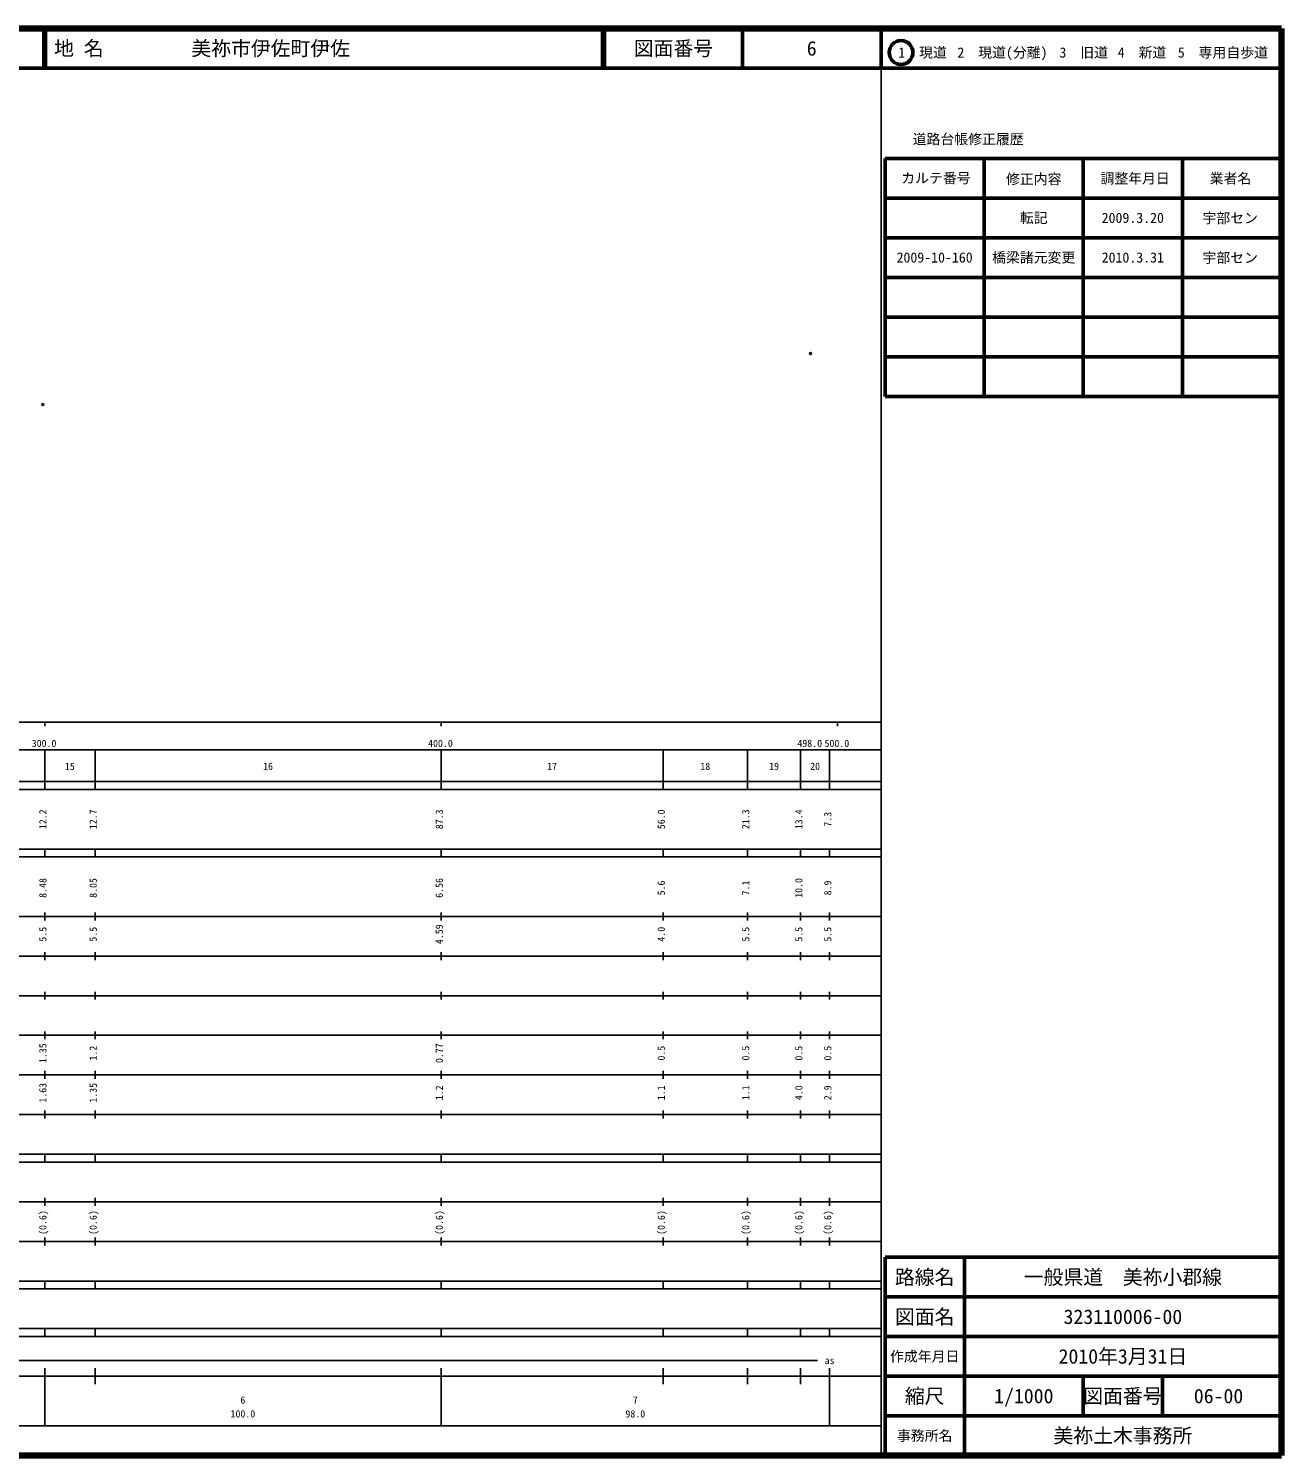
# Model space of a CAD drawing. Units: millimetres on the paper. Extents: x 40 to 680, y 20 to 380.
# Drawn here: x 363.9 to 680, y 20 to 380 of the extents above; entities that cross this region are included whole.
import ezdxf
from ezdxf.enums import TextEntityAlignment as Align

# ---------------------------------------------------------------- set-up
doc = ezdxf.new("R2010")
doc.units = ezdxf.units.MM
doc.header["$PDMODE"] = 32
doc.header["$PDSIZE"] = 0.5
doc.layers.add('S-OTRS', color=6, linetype='Continuous')
doc.layers.add('S-TTL-TXT', color=7, linetype='Continuous')
for name, color, linetype, lineweight in [('S-TTL', 2, 'Continuous', 140), ('S-TTL-BAND', 7, 'Continuous', 25), ('S-TTL-FRAM', 2, 'Continuous', 50), ('S-TTL-LINE', 7, 'Continuous', 50)]:
    doc.layers.add(name, color=color, linetype=linetype, lineweight=lineweight)
doc.styles.add('ＭＳ ゴシック', font='')
doc.styles.get('ＭＳ ゴシック').set_extended_font_data('MS Gothic')

msp = doc.modelspace()

# ---------------------------------------------------------------- linework, layer by layer
at = {"layer": 'S-OTRS'}
for p in [(561.185, 298.002), (367.515, 285.157)]:
    msp.add_point(p, dxfattribs=at)
at = {"layer": 'S-TTL'}
for p, q in [((680, 380), (40, 380)), ((680, 20), (680, 380)), ((40, 20), (680, 20))]:
    msp.add_line(p, q, dxfattribs=at)
at = {"layer": 'S-TTL-BAND'}
for p, q in [((579, 20), (579, 370)), ((40, 205), (579, 205)), ((368, 205), (368, 204)), ((468, 205), (468, 204)), ((568, 205), (568, 204)), ((68, 198), (579, 198)), ((368, 188), (368, 198)), ((380.7, 188), (380.7, 198)), ((468, 188), (468, 198)), ((524, 188), (524, 198)), ((545.3, 188), (545.3, 198)), ((558.7, 188), (558.7, 198)), ((566, 188), (566, 198)), ((40, 190), (579, 190)), ((40, 188), (579, 188)), ((40, 173), (579, 173)), ((368, 171), (368, 173)), ((380.7, 171), (380.7, 173)), ((468, 171), (468, 173)), ((524, 171), (524, 173)), ((545.3, 171), (545.3, 173)), ((558.7, 171), (558.7, 173)), ((566, 171), (566, 173)), ((40, 171), (579, 171)), ((40, 156), (579, 156)), ((368, 155), (368, 157)), ((380.7, 155), (380.7, 157)), ((468, 155), (468, 157)), ((524, 155), (524, 157)), ((545.3, 155), (545.3, 157)), ((558.7, 155), (558.7, 157)), ((566, 155), (566, 157)), ((46, 146), (579, 146)), ((368, 145), (368, 147)), ((380.7, 145), (380.7, 147)), ((468, 145), (468, 147)), ((524, 145), (524, 147)), ((545.3, 145), (545.3, 147)), ((558.7, 145), (558.7, 147)), ((566, 145), (566, 147)), ((368, 135), (368, 137)), ((380.7, 135), (380.7, 137)), ((468, 135), (468, 137)), ((524, 135), (524, 137)), ((545.3, 135), (545.3, 137)), ((558.7, 135), (558.7, 137)), ((566, 135), (566, 137)), ((52, 136), (579, 136)), ((46, 126), (579, 126)), ((368, 125), (368, 127)), ((380.7, 125), (380.7, 127)), ((468, 125), (468, 127)), ((524, 125), (524, 127)), ((545.3, 125), (545.3, 127)), ((558.7, 125), (558.7, 127)), ((566, 125), (566, 127)), ((52, 116), (579, 116)), ((368, 115), (368, 117)), ((380.7, 115), (380.7, 117)), ((468, 115), (468, 117)), ((524, 115), (524, 117)), ((545.3, 115), (545.3, 117)), ((558.7, 115), (558.7, 117)), ((566, 115), (566, 117)), ((46, 106), (579, 106)), ((368, 105), (368, 107)), ((380.7, 105), (380.7, 107)), ((468, 105), (468, 107)), ((524, 105), (524, 107)), ((545.3, 105), (545.3, 107)), ((558.7, 105), (558.7, 107)), ((566, 105), (566, 107)), ((40, 96), (579, 96)), ((40, 94), (579, 94)), ((368, 94), (368, 96)), ((380.7, 94), (380.7, 96)), ((468, 94), (468, 96)), ((524, 94), (524, 96)), ((545.3, 94), (545.3, 96)), ((558.7, 94), (558.7, 96)), ((566, 94), (566, 96)), ((49, 84), (579, 84)), ((368, 83), (368, 85)), ((380.7, 83), (380.7, 85)), ((468, 83), (468, 85)), ((524, 83), (524, 85)), ((545.3, 83), (545.3, 85)), ((558.7, 83), (558.7, 85)), ((566, 83), (566, 85)), ((40, 74), (579, 74)), ((368, 73), (368, 75)), ((380.7, 73), (380.7, 75)), ((468, 73), (468, 75)), ((524, 73), (524, 75)), ((545.3, 73), (545.3, 75)), ((558.7, 73), (558.7, 75)), ((566, 73), (566, 75)), ((40, 64), (579, 64)), ((40, 62), (579, 62)), ((368, 62), (368, 64)), ((380.7, 62), (380.7, 64)), ((468, 62), (468, 64)), ((524, 62), (524, 64)), ((545.3, 62), (545.3, 64)), ((558.7, 62), (558.7, 64)), ((566, 62), (566, 64)), ((40, 52), (579, 52)), ((368, 50), (368, 52)), ((380.7, 50), (380.7, 52)), ((468, 50), (468, 52)), ((524, 50), (524, 52)), ((545.3, 50), (545.3, 52)), ((558.7, 50), (558.7, 52)), ((566, 50), (566, 52)), ((40, 50), (579, 50)), ((71, 44), (563, 44)), ((40, 40), (579, 40)), ((368, 27.5), (368, 42)), ((380.7, 38), (380.7, 42)), ((468, 27.5), (468, 42)), ((524, 38), (524, 42)), ((545.3, 38), (545.3, 42)), ((558.7, 38), (558.7, 42)), ((566, 27.5), (566, 42)), ((68, 27.5), (579, 27.5))]:
    msp.add_line(p, q, dxfattribs=at)
at = {"layer": 'S-TTL-FRAM'}
for p, q in [((580, 347.197), (580, 287.197)), ((580, 347.197), (680, 347.197)), ((580, 287.197), (680, 287.197)), ((680, 70), (580, 70)), ((580, 70), (580, 20))]:
    msp.add_line(p, q, dxfattribs=at)
at = {"layer": 'S-TTL-LINE'}
for p, q in [((367.75, 380), (367.75, 370)), ((368.25, 380), (368.25, 370)), ((508.747, 380), (508.747, 370)), ((509.247, 380), (509.247, 370)), ((543.997, 380), (543.997, 370)), ((579, 380), (579, 370)), ((40, 370), (680, 370)), ((605, 347.197), (605, 287.197)), ((630, 347.197), (630, 287.197)), ((655, 347.197), (655, 287.197)), ((580, 337.197), (680, 337.197)), ((580, 327.197), (680, 327.197)), ((580, 317.197), (680, 317.197)), ((580, 307.197), (680, 307.197)), ((580, 297.197), (680, 297.197)), ((600, 70), (600, 20)), ((680, 60), (580, 60)), ((680, 50), (580, 50)), ((680, 40), (580, 40)), ((630, 40), (630, 30)), ((650, 40), (650, 30)), ((680, 30), (580, 30))]:
    msp.add_line(p, q, dxfattribs=at)
msp.add_circle((584.031, 373.958), 3, dxfattribs=at)

# ---------------------------------------------------------------- texts
at = {"layer": 'S-TTL-BAND', "style": 'ＭＳ ゴシック'}
for s, p in [('300.0', (367.844, 198.195)), ('400.0', (467.844, 198.195)), ('498.0', (561, 198.195)), ('500.0', (567.844, 198.195)), ('15', (374.35, 192.405)), ('16', (424.35, 192.405)), ('17', (496, 192.405)), ('18', (534.65, 192.405)), ('19', (552, 192.405)), ('20', (562.35, 192.405)), ('as', (566, 42.5)), ('6', (418, 32.523)), ('7', (517, 32.523)), ('100.0', (418, 29.033)), ('98.0', (517, 29.033))]:
    msp.add_text(s, height=1.833, dxfattribs=at).set_placement(p, align=Align.BOTTOM_CENTER)
for s, p in [('12.2', (369, 180.5)), ('12.7', (381.7, 180.5)), ('87.3', (469, 180.5)), ('56.0', (525, 180.5)), ('21.3', (546.3, 180.5)), ('13.4', (559.7, 180.5)), ('7.3', (567, 180.5)), ('8.48', (369, 163.174)), ('8.05', (381.7, 163.174)), ('6.56', (469, 163.174)), ('5.6', (525, 163.174)), ('7.1', (546.3, 163.174)), ('10.0', (559.7, 163.174)), ('8.9', (567, 163.174)), ('5.5', (369, 151.5)), ('5.5', (381.7, 151.5)), ('4.59', (469, 151.5)), ('4.0', (525, 151.5)), ('5.5', (546.3, 151.5)), ('5.5', (559.7, 151.5)), ('5.5', (567, 151.5)), ('1.35', (369, 121.5)), ('1.2', (381.7, 121.5)), ('0.77', (469, 121.5)), ('0.5', (525, 121.5)), ('0.5', (546.3, 121.5)), ('0.5', (559.7, 121.5)), ('0.5', (567, 121.5)), ('1.63', (369, 111.5)), ('1.35', (381.7, 111.5)), ('1.2', (469, 111.5)), ('1.1', (525, 111.5)), ('1.1', (546.3, 111.5)), ('4.0', (559.7, 111.5)), ('2.9', (567, 111.5)), ('(0.6)', (369, 78.764)), ('(0.6)', (381.7, 78.764)), ('(0.6)', (469, 78.764)), ('(0.6)', (525, 78.764)), ('(0.6)', (546.3, 78.764)), ('(0.6)', (559.7, 78.764)), ('(0.6)', (567, 78.764))]:
    msp.add_text(s, height=1.833, rotation=90, dxfattribs=at).set_placement(p, align=Align.BOTTOM_CENTER)
at = {"layer": 'S-TTL-TXT', "style": 'ＭＳ ゴシック'}
for s, p in [('地 名', (370.38, 375)), ('美祢市伊佐町伊佐', (405.024, 375))]:
    msp.add_text(s, height=3.666, dxfattribs=at).set_placement(p, align=Align.MIDDLE_LEFT)
for s, height, p in [('図面番号', 3.666, (526.622, 375)), ('6', 3.666, (561.497, 375)), ('1\u3000現道', 2.566, (589.448, 373.958)), ('2\u3000現道(分離)', 2.566, (609.619, 373.958)), ('3\u3000旧道', 2.566, (630.121, 373.958)), ('4\u3000新道', 2.566, (644.824, 373.958)), ('5\u3000専用自歩道', 2.566, (665.228, 373.958)), ('道路台帳修正履歴', 2.566, (600.968, 352.113)), ('カルテ番号', 2.566, (592.839, 342.277)), ('修正内容', 2.566, (617.509, 342.023)), ('調整年月日', 2.566, (643.089, 342.197)), ('業者名', 2.566, (667.134, 342.197)), ('転記', 2.566, (617.5, 332.245)), ('2009.3.20', 2.566, (642.5, 332.245)), ('宇部セン', 2.566, (667.077, 332.189)), ('2009-10-160', 2.566, (592.5, 322.245)), ('橋梁諸元変更', 2.566, (617.5, 322.245)), ('2010.3.31', 2.566, (642.5, 322.245)), ('宇部セン', 2.566, (667.077, 322.189)), ('路線名', 3.666, (590, 65)), ('路線名', 3.666, (590, 65)), ('一般県道\u3000美祢小郡線', 3.666, (640, 65)), ('図面名', 3.666, (590, 55)), ('図面名', 3.666, (590, 55)), ('323110006-00', 3.666, (640, 55)), ('2010年3月31日', 3.666, (640, 45)), ('作成年月日', 2.566, (590, 45)), ('作成年月日', 2.566, (590, 45)), ('縮尺', 3.666, (590, 35)), ('縮尺', 3.666, (590, 35)), ('1/1000', 3.666, (615, 35)), ('図面番号', 3.666, (640, 35)), ('図面番号', 3.666, (640, 35)), ('06-00', 3.666, (664.125, 35)), ('事務所名', 2.566, (590, 25)), ('事務所名', 2.566, (590, 25)), ('美祢土木事務所', 3.666, (640, 25))]:
    msp.add_text(s, height=height, dxfattribs=at).set_placement(p, align=Align.MIDDLE_CENTER)

doc.saveas('drawing.dxf')
